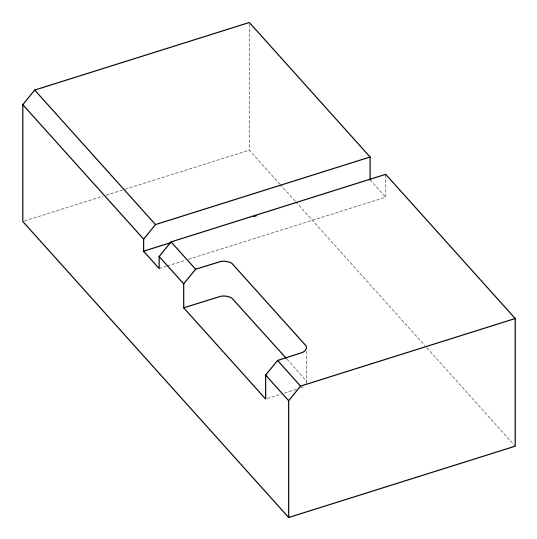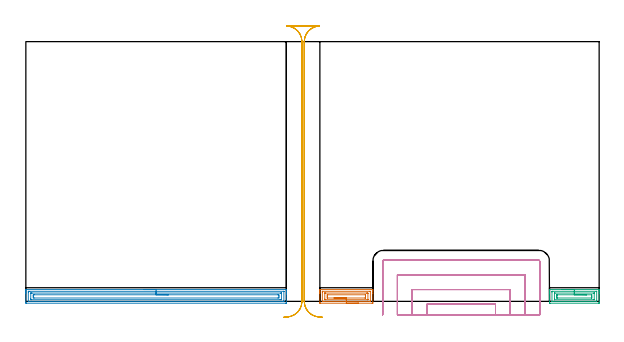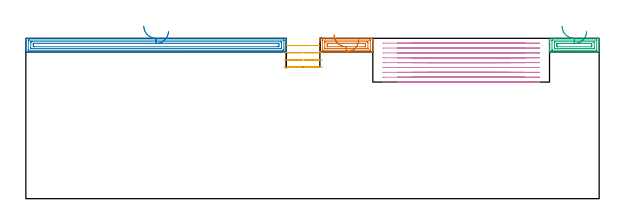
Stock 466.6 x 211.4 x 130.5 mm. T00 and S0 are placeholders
(PLAN: 5 operations, 2 tool changes, 35.4 min)
(1 AREA_MILL | FG_CHAMFER_SURFACE | UGT0205_001 | 1.65 min | 3430 mm3)
(2 AREA_MILL_1 | FG_CHAMFER_SURFACE_1 | UGT0205_001 | 7.05 min | 13443 mm3)
(3 AREA_MILL_2 | FG_CHAMFER_SURFACE_2 | UGT0205_001 | 1.56 min | 2876 mm3)
(4 MILL_SLOT | SLOT_PARTIAL_RECTANGULAR | NXT0201_012 | Follow Part, ap 4, ae 75% | 20.85 min | 211009 mm3)
(5 MILL_RECTANGULAR_SLOT | SLOT_RECTANGULAR | UGT0201_109 | Follow Part, ap 6.35, ae 75% | 4.31 min | 134352 mm3)
(TOOL UGT0205_001 | Chamfer Mill 20 x 3 x 45 deg. | D20 FL50 Z2)
(TOOL NXT0201_012 | ENDMILL 16mm [2P460-1600-NA 1630] | D16 FL38 Z6)
(TOOL UGT0201_109 | End Mill 25.4 mm | D25.4 FL25 Z2)
(OP 1 AREA_MILL)
G17 G21 G94 G90
T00 M6
G54
G17 G0 G90 X270.85 Y-1.5 S1061 M3
G43 Z140.5 H0
Z129.4
G94 G1 X270.812 Z128.528 F250.
X270.698 Z127.664
X270.509 Z126.812
X270.247 Z125.98
X269.913 Z125.174
X269.51 Z124.4
X269.042 Z123.664
X268.51 Z122.972
X267.921 Z122.329
X267.278 Z121.74
X266.586 Z121.208
X265.85 Z120.74
X265.076 Z120.337
X264.27 Z120.003
X263.438 Z119.741
X262.586 Z119.552
X261.722 Z119.438
X260.85 Z119.4
X239.895 Y-1.499 Z119.401
X239.307 Y-1.491 Z119.406
X239.303 Y-1.462 Z119.435
X239.3 Y-0.869 Z120.028
Y6.286 Z127.18
Y6.881 Z127.778
Y7.18 Z128.076
Y7.775 Z128.672
Y8.074 Z128.969
Y8.672 Z129.571
Y9.178 Z130.077
X239.301 Y9.539 Z130.43
X239.303 Y9.556 Z130.448
X239.31 Y9.597 Z130.488
X239.449 Y9.6 Z130.5
X282.251
X282.39 Y9.597 Z130.488
X282.394 Y9.541 Z130.433
X282.4 Y9.178 Z130.077
Y8.673 Z129.572
Y8.074 Z128.969
Y6.881 Z127.778
Y6.286 Z127.18
X282.399 Y-0.869 Z120.028
X282.397 Y-1.462 Z119.435
X282.393 Y-1.491 Z119.406
X281.805 Y-1.5 Z119.4
X260.85
Y-0.086 Z120.814
X242.459
X241.678 Y-0.085 Z120.815
X241.567 Y-0.084 Z120.816
X241.346 Y-0.079 Z120.821
X241.309 Y-0.074 Z120.826
X241.306 Y-0.061 Z120.839
X241.303 Y-0.029 Z120.871
X241.301 Y0.026 Z120.926
X241.3 Y7.559 Z128.459
X241.304 Y8.074 Z128.974
X241.307 Y8.168 Z129.068
X241.309 Y8.175 Z129.075
X241.325 Y8.179 Z129.079
X241.382 Y8.183 Z129.083
X241.456 Y8.185 Z129.085
X280.022
X280.133 Y8.184 Z129.084
X280.354 Y8.179 Z129.079
X280.391 Y8.174 Z129.074
X280.394 Y8.161 Z129.061
X280.397 Y8.128 Z129.028
X280.399 Y8.074 Z128.974
X280.4 Y0.541 Z121.441
X280.396 Y0.026 Z120.926
X280.393 Y-0.068 Z120.832
X280.391 Y-0.076 Z120.824
X280.375 Y-0.079 Z120.821
X280.318 Y-0.083 Z120.817
X280.244 Y-0.085 Z120.815
X260.85 Y-0.086 Z120.814
Y1.328 Z122.228
X243.945 Y1.329 Z122.229
X243.462 Y1.333 Z122.233
X243.31 Y1.335 Z122.235
X243.303 Y1.652 Z122.552
X243.301 Y1.814 Z122.714
X243.3 Y6.448 Z127.348
X243.305 Y6.61 Z127.51
X243.31 Y6.717 Z127.617
X243.319 Y6.765 Z127.665
X243.342 Y6.767 Z127.667
X243.462 Y6.769 Z127.669
X243.869 Y6.771 Z127.671
X277.346
X277.755
X278.238 Y6.767 Z127.667
X278.39 Y6.764 Z127.664
X278.397 Y6.448 Z127.348
X278.399 Y6.286 Z127.186
X278.4 Y1.652 Z122.552
X278.395 Y1.49 Z122.39
X278.39 Y1.382 Z122.282
X278.381 Y1.335 Z122.235
X278.358 Y1.333 Z122.233
X278.238 Y1.331 Z122.231
X277.831 Y1.329 Z122.229
X260.85 Y1.328 Z122.228
Y2.743 Z123.643
X245.486
X245.384 Y2.745 Z123.645
X245.333 Y2.747 Z123.647
X245.315 Y2.749 Z123.649
X245.31 Y2.762 Z123.662
X245.3 Y3.548 Z124.448
Y3.603 Z124.503
Y4.442 Z125.342
Y4.497 Z125.397
X245.308 Y5.328 Z126.228
X245.314 Y5.351 Z126.251
X245.334 Y5.353 Z126.253
X245.387 Y5.355 Z126.255
X245.494 Y5.357 Z126.257
X245.708
X276.214
X276.316 Y5.355 Z126.255
X276.367 Y5.353 Z126.253
X276.385 Y5.351 Z126.251
X276.39 Y5.338 Z126.238
X276.4 Y4.552 Z125.452
Y4.497 Z125.397
Y3.658 Z124.558
Y3.603 Z124.503
X276.392 Y2.771 Z123.671
X276.386 Y2.749 Z123.649
X276.366 Y2.747 Z123.647
X276.313 Y2.745 Z123.645
X276.206 Y2.743 Z123.643
X275.992
X260.85
X259.978 Z123.681
X259.114 Z123.795
X258.262 Z123.983
X257.43 Z124.246
X256.624 Z124.58
X255.85 Z124.982
X255.114 Z125.451
X254.422 Z125.982
X253.779 Z126.572
X253.19 Z127.215
X252.658 Z127.907
X252.19 Z128.643
X251.787 Z129.416
X251.453 Z130.222
X251.191 Z131.054
X251.002 Z131.906
X250.888 Z132.771
X250.85 Z133.643
G0 Z140.5
M5
M2
(OP 2 AREA_MILL_1)
G17 G21 G94 G90
T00 M6
G54
G17 G0 G90 X96. Y9.6 S1061 M3
G43 Z140.5 H0
G94 G1 X96.038 Z139.628 F250.
X96.152 Z138.763
X96.341 Z137.912
X96.603 Z137.08
X96.937 Z136.274
X97.34 Z135.5
X97.809 Z134.764
X98.34 Z134.072
X98.929 Z133.429
X99.572 Z132.839
X100.264 Z132.308
X101. Z131.84
X101.774 Z131.437
X102.58 Z131.103
X103.412 Z130.841
X104.264 Z130.652
X105.128 Z130.538
X106. Z130.5
X211.832
X211.99 Y9.597 Z130.488
X211.994 Y9.533 Z130.425
X212. Y9.125 Z130.024
Y8.747 Z129.647
Y8.074 Z128.97
Y6.844 Z127.741
Y6.286 Z127.18
Y5.67 Z126.566
X211.999 Y-0.869 Z120.029
X211.996 Y-1.48 Z119.417
X211.993 Y-1.492 Z119.406
X211.386 Y-1.5 Z119.4
X0.614
X0.349 Y-1.497 Z119.402
X0.01 Y-1.492 Z119.406
X0. Y-1.148 Z119.75
Y6.286 Z127.18
Y6.844 Z127.741
Y7.18 Z128.076
Y7.738 Z128.634
Y8.074 Z128.97
Y8.747 Z129.646
Y9.125 Z130.025
X0.006 Y9.533 Z130.425
X0.01 Y9.597 Z130.488
X0.168 Y9.6 Z130.5
X106.
Y8.186 Z129.086
X209.711 Y8.185 Z129.085
X209.933 Y8.181 Z129.081
X209.989 Y8.179 Z129.079
X209.993 Y8.166 Z129.066
X209.998 Y8.132 Z129.032
X210. Y8.074 Z128.974
X209.999 Y0.519 Z121.419
X209.993 Y0.026 Z120.926
X209.99 Y-0.068 Z120.832
X209.821 Y-0.08 Z120.82
X209.709 Y-0.085 Z120.815
X209.599
X208.818 Y-0.086 Z120.814
X2.289 Y-0.085 Z120.815
X2.067 Y-0.082 Z120.818
X2.011 Y-0.079 Z120.821
X2.007 Y-0.066 Z120.834
X2.002 Y-0.032 Z120.868
X2. Y0.026 Z120.926
X2.001 Y7.581 Z128.481
X2.007 Y8.074 Z128.974
X2.01 Y8.168 Z129.068
X2.179 Y8.18 Z129.08
X2.291 Y8.184 Z129.084
X2.401 Y8.185 Z129.085
X3.183 Y8.186 Z129.086
X106.
Y6.771 Z127.671
X207.329
X207.813 Y6.767 Z127.667
X207.972 Y6.765 Z127.665
X207.99 Y6.759 Z127.659
X207.995 Y6.697 Z127.597
X207.998 Y6.598 Z127.498
X208. Y6.473 Z127.373
Y6.286 Z127.186
X207.999 Y1.628 Z122.528
X207.992 Y1.44 Z122.34
X207.985 Y1.335 Z122.235
X207.934 Y1.333 Z122.233
X207.813 Y1.33 Z122.23
X207.405 Y1.329 Z122.229
X206.92 Y1.328 Z122.228
X4.671 Y1.329 Z122.229
X4.187 Y1.333 Z122.233
X4.028 Y1.335 Z122.235
X4.01 Y1.341 Z122.241
X4.005 Y1.403 Z122.303
X4.002 Y1.502 Z122.402
X4. Y2.001 Z122.901
X4.001 Y6.472 Z127.372
X4.008 Y6.66 Z127.56
X4.015 Y6.765 Z127.665
X4.066 Y6.767 Z127.667
X4.187 Y6.77 Z127.67
X4.595 Y6.771 Z127.671
X5.08
X106.
Y5.357 Z126.257
X205.168
X205.983 Y5.35 Z126.25
X206. Y4.524 Z125.424
Y3.603 Z124.503
X205.986 Y2.75 Z123.65
X205.134 Y2.743 Z123.643
X6.832
X6.017 Y2.75 Z123.65
X6. Y3.576 Z124.476
Y4.47 Z125.37
Y4.497 Z125.397
X6.014 Y5.35 Z126.25
X6.866 Y5.357 Z126.257
X106.
X106.872 Z126.295
X107.737 Z126.409
X108.588 Z126.598
X109.42 Z126.86
X110.226 Z127.194
X111. Z127.597
X111.736 Z128.066
X112.428 Z128.597
X113.071 Z129.186
X113.66 Z129.829
X114.192 Z130.522
X114.66 Z131.257
X115.063 Z132.031
X115.397 Z132.837
X115.659 Z133.669
X115.848 Z134.521
X115.962 Z135.386
X116. Z136.257
G0 Z140.5
M5
M2
(OP 3 AREA_MILL_2)
G17 G21 G94 G90
T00 M6
G54
G17 G0 G90 X436.4 Y9.6 S1061 M3
G43 Z140.5 H0
G94 G1 X436.438 Z139.628 F250.
X436.552 Z138.763
X436.741 Z137.912
X437.003 Z137.08
X437.337 Z136.274
X437.74 Z135.5
X438.209 Z134.764
X438.74 Z134.072
X439.329 Z133.429
X439.972 Z132.839
X440.664 Z132.308
X441.4 Z131.84
X442.174 Z131.437
X442.98 Z131.103
X443.812 Z130.841
X444.664 Z130.652
X445.528 Z130.538
X446.4 Z130.5
X466.456
X466.59 Y9.597 Z130.488
X466.594 Y9.543 Z130.435
X466.6 Y9.191 Z130.09
Y8.663 Z129.562
Y8.074 Z128.969
Y6.89 Z127.787
Y6.286 Z127.18
X466.599 Y-0.869 Z120.028
X466.597 Y-1.458 Z119.439
X466.593 Y-1.491 Z119.406
X466.01 Y-1.5 Z119.4
X426.79 Y-1.499 Z119.401
X426.207 Y-1.491 Z119.406
X426.203 Y-1.458 Z119.439
X426.201 Y-0.869 Z120.028
X426.2 Y-0.277 Z120.62
Y6.286 Z127.18
Y6.89 Z127.787
Y7.18 Z128.076
Y7.785 Z128.681
Y8.074 Z128.969
Y8.654 Z129.553
Y9.191 Z130.09
X426.206 Y9.543 Z130.435
X426.21 Y9.597 Z130.488
X426.344 Y9.6 Z130.5
X446.4
Y8.186 Z129.086
X464.227 Y8.185 Z129.085
X464.338 Y8.184 Z129.084
X464.559 Y8.179 Z129.079
X464.591 Y8.173 Z129.073
X464.595 Y8.16 Z129.06
X464.599 Y8.128 Z129.028
X464.6 Y0.546 Z121.446
X464.594 Y0.026 Z120.926
X464.59 Y-0.066 Z120.834
X464.577 Y-0.079 Z120.821
X464.523 Y-0.083 Z120.817
X464.449 Y-0.085 Z120.815
X428.573 Y-0.086 Z120.814
X428.462 Y-0.084 Z120.816
X428.241 Y-0.079 Z120.821
X428.209 Y-0.073 Z120.827
X428.205 Y-0.06 Z120.84
X428.201 Y-0.028 Z120.872
X428.2 Y7.554 Z128.454
X428.206 Y8.074 Z128.974
X428.21 Y8.165 Z129.065
X428.223 Y8.179 Z129.079
X428.277 Y8.183 Z129.083
X428.351 Y8.185 Z129.085
X446.4 Y8.186 Z129.086
Y6.771 Z127.671
X462.444
X462.514 Y6.77 Z127.67
X462.555 Y6.768 Z127.668
X462.574 Y6.765 Z127.665
X462.59 Y6.751 Z127.651
X462.597 Y6.442 Z127.342
X462.599 Y6.286 Z127.186
X462.6 Y1.658 Z122.558
X462.597 Y1.502 Z122.402
X462.592 Y1.398 Z122.298
X462.586 Y1.335 Z122.235
X462.564 Y1.333 Z122.233
X462.444 Y1.331 Z122.231
X462.037 Y1.329 Z122.229
X430.356
X430.286 Y1.33 Z122.23
X430.245 Y1.332 Z122.232
X430.226 Y1.335 Z122.235
X430.21 Y1.349 Z122.249
X430.203 Y1.658 Z122.558
X430.201 Y1.814 Z122.714
X430.2 Y6.442 Z127.342
X430.203 Y6.598 Z127.498
X430.208 Y6.702 Z127.602
X430.214 Y6.765 Z127.665
X430.236 Y6.767 Z127.667
X430.356 Y6.769 Z127.669
X430.763 Y6.771 Z127.671
X446.4
Y5.357 Z126.257
X460.42
X460.523 Y5.355 Z126.255
X460.573 Y5.353 Z126.253
X460.59 Y5.351 Z126.251
X460.6 Y4.497 Z125.397
Y3.665 Z124.565
Y3.603 Z124.503
X460.595 Y2.776 Z123.676
X460.59 Y2.75 Z123.65
X460.573 Y2.748 Z123.648
X460.52 Y2.745 Z123.645
X460.413 Y2.743 Z123.643
X432.38
X432.277 Y2.745 Z123.645
X432.227 Y2.747 Z123.647
X432.21 Y2.749 Z123.649
X432.2 Y3.603 Z124.503
Y4.435 Z125.335
Y4.497 Z125.397
X432.205 Y5.324 Z126.224
X432.21 Y5.35 Z126.25
X432.227 Y5.352 Z126.252
X432.28 Y5.355 Z126.255
X432.387 Y5.357 Z126.257
X446.4
X447.272 Z126.295
X448.137 Z126.409
X448.988 Z126.598
X449.82 Z126.86
X450.626 Z127.194
X451.4 Z127.597
X452.136 Z128.066
X452.828 Z128.597
X453.471 Z129.186
X454.06 Z129.829
X454.592 Z130.522
X455.06 Z131.257
X455.463 Z132.031
X455.797 Z132.837
X456.059 Z133.669
X456.248 Z134.521
X456.362 Z135.386
X456.4 Z136.257
G0 Z140.5
M5
M2
(OP 4 MILL_SLOT)
G17 G21 G94 G90
T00 M6
G54
G17 G0 G90 X382.202 Y-11. S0 M3
G43 Z140.5 H1
Z126.544
G94 G1 X382.2 Y-8. F250.
Y-2.4 F500.
X326.4
Y-8.
X326.399 Y-11. F250.
X394.202
X394.2 Y-8.
Y9.6 F500.
X314.4
Y-8.
X314.398 Y-11. F250.
X406.205
X406.2 Y-8.
Y21.6 F500.
X302.4
Y-8.
X302.396 Y-11. F250.
X418.2 Y-10.982
Y-7.982
Y32.6 F500.
G3 X417.2 Y33.6 R1.
G1 X291.4
G3 X290.4 Y32.6 R1.
G1 Y-7.984
Y-10.984 F250.
G0 X382.2 Y-11. Z122.589
G1 Y-8.
Y-2.4 F500.
X326.4
Y-8.
Y-11. F250.
X394.2
Y-8.
Y9.6 F500.
X314.4
Y-8.
Y-11. F250.
X406.2
Y-8.
Y21.6 F500.
X302.4
Y-8.
Y-11. F250.
X418.2
Y-8.
Y32.6 F500.
G3 X417.2 Y33.6 R1.
G1 X291.4
G3 X290.4 Y32.6 R1.
G1 Y-8.
Y-11. F250.
G0 X382.2 Z118.633
G1 Y-8.
Y-2.4 F500.
X326.4
Y-8.
Y-11. F250.
X394.2
Y-8.
Y9.6 F500.
X314.4
Y-8.
Y-11. F250.
X406.2
Y-8.
Y21.6 F500.
X302.4
Y-8.
Y-11. F250.
X418.2
Y-8.
Y32.6 F500.
G3 X417.2 Y33.6 R1.
G1 X291.4
G3 X290.4 Y32.6 R1.
G1 Y-8.
Y-11. F250.
G0 X382.2 Z114.678
G1 Y-8.
Y-2.4 F500.
X326.4
Y-8.
Y-11. F250.
X394.2
Y-8.
Y9.6 F500.
X314.4
Y-8.
Y-11. F250.
X406.2
Y-8.
Y21.6 F500.
X302.4
Y-8.
Y-11. F250.
X418.2
Y-8.
Y32.6 F500.
G3 X417.2 Y33.6 R1.
G1 X291.4
G3 X290.4 Y32.6 R1.
G1 Y-8.
Y-11. F250.
G0 X382.2 Z110.722
G1 Y-8.
Y-2.4 F500.
X326.4
Y-8.
Y-11. F250.
X394.2
Y-8.
Y9.6 F500.
X314.4
Y-8.
Y-11. F250.
X406.2
Y-8.
Y21.6 F500.
X302.4
Y-8.
Y-11. F250.
X418.2
Y-8.
Y32.6 F500.
G3 X417.2 Y33.6 R1.
G1 X291.4
G3 X290.4 Y32.6 R1.
G1 Y-8.
Y-11. F250.
G0 X382.2 Z106.767
G1 Y-8.
Y-2.4 F500.
X326.4
Y-8.
Y-11. F250.
X394.2
Y-8.
Y9.6 F500.
X314.4
Y-8.
Y-11. F250.
X406.2
Y-8.
Y21.6 F500.
X302.4
Y-8.
Y-11. F250.
X418.2
Y-8.
Y32.6 F500.
G3 X417.2 Y33.6 R1.
G1 X291.4
G3 X290.4 Y32.6 R1.
G1 Y-8.
Y-11. F250.
G0 X382.2 Z102.811
G1 Y-8.
Y-2.4 F500.
X326.4
Y-8.
Y-11. F250.
X394.2
Y-8.
Y9.6 F500.
X314.4
Y-8.
Y-11. F250.
X406.2
Y-8.
Y21.6 F500.
X302.4
Y-8.
Y-11. F250.
X418.2
Y-8.
Y32.6 F500.
G3 X417.2 Y33.6 R1.
G1 X291.4
G3 X290.4 Y32.6 R1.
G1 Y-8.
Y-11. F250.
G0 X382.2 Z98.856
G1 Y-8.
Y-2.4 F500.
X326.4
Y-8.
Y-11. F250.
X394.2
Y-8.
Y9.6 F500.
X314.4
Y-8.
Y-11. F250.
X406.2
Y-8.
Y21.6 F500.
X302.4
Y-8.
Y-11. F250.
X418.2
Y-8.
Y32.6 F500.
G3 X417.2 Y33.6 R1.
G1 X291.4
G3 X290.4 Y32.6 R1.
G1 Y-8.
Y-11. F250.
G0 X382.2 Z94.9
G1 Y-8.
Y-2.4 F500.
X326.4
Y-8.
Y-11. F250.
X394.2
Y-8.
Y9.6 F500.
X314.4
Y-8.
Y-11. F250.
X406.2
Y-8.
Y21.6 F500.
X302.4
Y-8.
Y-11. F250.
X418.2
Y-8.
Y32.6 F500.
G3 X417.2 Y33.6 R1.
G1 X291.4
G3 X290.4 Y32.6 R1.
G1 Y-8.
Y-11. F250.
G0 Z140.5
M5
M2
(OP 5 MILL_RECTANGULAR_SLOT)
G17 G21 G94 G90
T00 M6
G54
G17 G0 G90 X238.851 Y-13.042 S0 M3
G43 Z140.5 H0
Z124.65
G94 G1 X235.957 Y-12.252 F250.
G2 X226.6 Y0. R12.7 F500.
G1 Y211.4
G2 X238.796 Y224.09 R12.7
G1 X212.504
G2 X224.7 Y211.4 R12.7
G1 Y0.
G2 X215.366 Y-12.246 R12.7
G1 X212.473 Y-13.041 F250.
G0 X241.421 Y-12.876 Z118.8
G1 X238.428 Y-12.67
G2 X226.6 Y0. R12.7 F500.
G1 Y211.4
G2 X238.796 Y224.09 R12.7
G1 X212.504
G2 X224.7 Y211.4 R12.7
G1 Y0.
G2 X212.872 Y-12.67 R12.7
G1 X209.879 Y-12.876 F250.
G0 X241.421 Z112.95
G1 X238.428 Y-12.67
G2 X226.6 Y0. R12.7 F500.
G1 Y211.4
G2 X238.796 Y224.09 R12.7
G1 X212.504
G2 X224.7 Y211.4 R12.7
G1 Y0.
G2 X212.872 Y-12.67 R12.7
G1 X209.879 Y-12.876 F250.
G0 X241.421 Z107.1
G1 X238.428 Y-12.67
G2 X226.6 Y0. R12.7 F500.
G1 Y211.4
G2 X238.796 Y224.09 R12.7
G1 X212.504
G2 X224.7 Y211.4 R12.7
G1 Y0.
G2 X212.872 Y-12.67 R12.7
G1 X209.879 Y-12.876 F250.
G0 Z140.5
M5
M2
